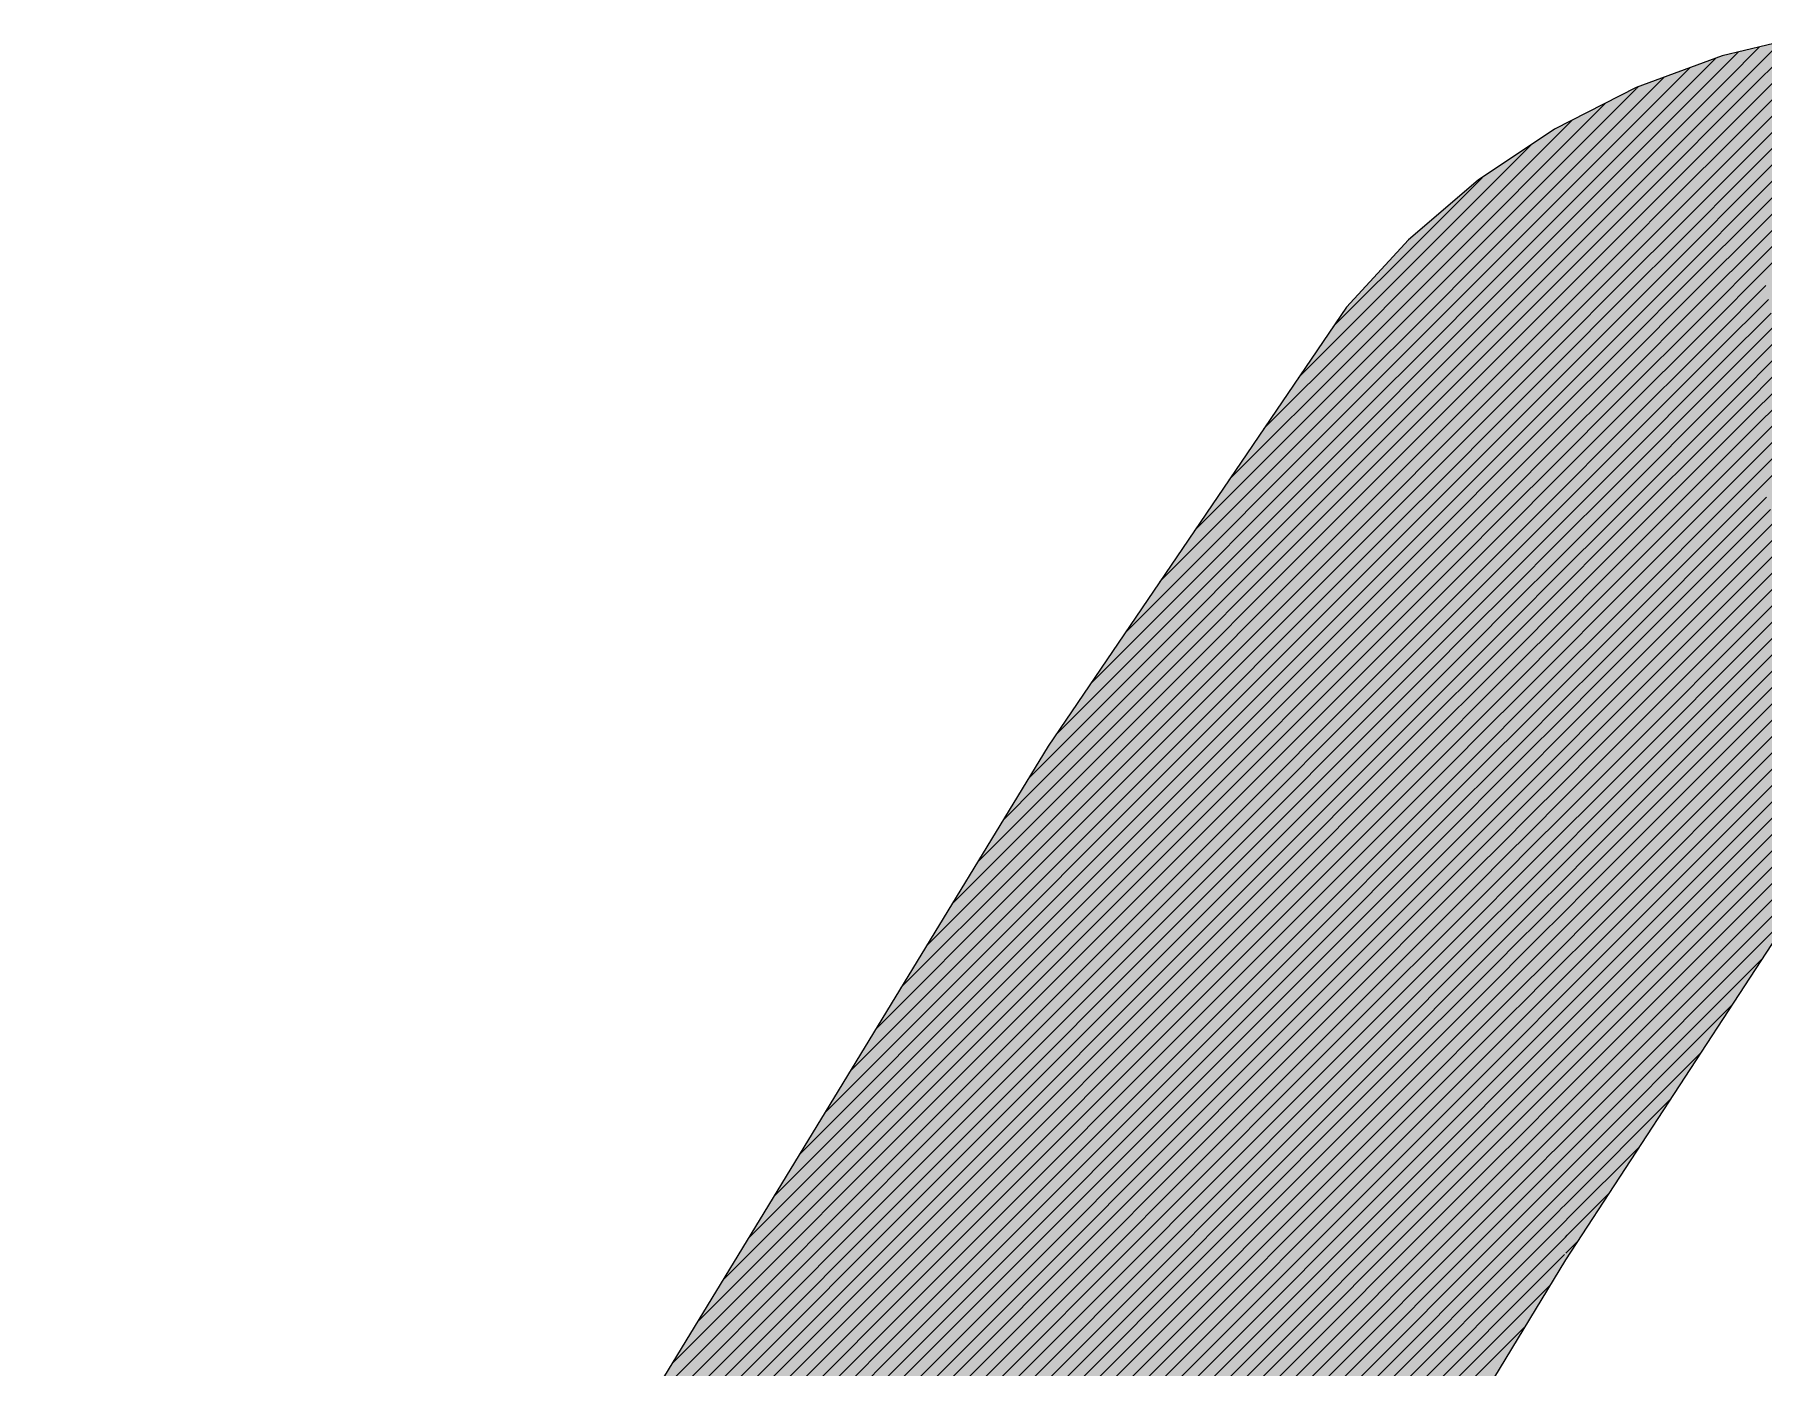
# Model space of a CAD drawing. Extents: x 0 to 7795, y 0 to 4205.
# Drawn here: x 7272.16 to 7309.62, y 776.45 to 805.31 of the extents above; entities that cross this region are included whole.
import ezdxf

# ---------------------------------------------------------------- set-up
doc = ezdxf.new("R2010")
doc.units = 0
doc.header["$MEASUREMENT"] = 0
doc.layers.add('MTH-CARIMBO-TXT1', color=1, linetype='CONTINUOUS')

msp = doc.modelspace()

# ---------------------------------------------------------------- linework, layer by layer
at = {"layer": 'MTH-CARIMBO-TXT1', "linetype": 'Continuous'}
for p, q in [((7308.823329, 804.32725), (7309.534927, 805.038848)), ((7308.879798, 804.030166), (7309.999655, 805.150022)), ((7308.936268, 803.733082), (7310.464383, 805.261197)), ((7308.992737, 803.435998), (7310.669749, 805.11301)), ((7307.038418, 803.602999), (7308.021317, 804.585898)), ((7307.123876, 803.334904), (7308.581054, 804.792082)), ((7307.209333, 803.066808), (7308.766859, 804.624333)), ((7308.766859, 804.624333), (7309.070199, 804.927673)), ((7309.049207, 803.138914), (7310.692496, 804.782204)), ((7306.95296, 803.871095), (7307.46158, 804.379715)), ((7307.294791, 802.798712), (7308.823329, 804.32725)), ((7309.105676, 802.84183), (7310.715243, 804.451397)), ((7305.100481, 802.372169), (7306.859679, 804.131367)), ((7306.837089, 803.755224), (7306.95296, 803.871095)), ((7306.867503, 804.139191), (7306.901843, 804.173531)), ((7307.380249, 802.530616), (7308.879798, 804.030166)), ((7309.162146, 802.544746), (7310.73799, 804.120591)), ((7305.096974, 802.722215), (7306.19298, 803.818221)), ((7305.103988, 802.022122), (7306.837089, 803.755224)), ((7306.814498, 803.37908), (7307.038418, 803.602999)), ((7307.465706, 802.262521), (7308.936268, 803.733082)), ((7309.218615, 802.247663), (7310.760737, 803.789785)), ((7305.093467, 803.072262), (7305.472476, 803.451271)), ((7305.107495, 801.672076), (7306.814498, 803.37908)), ((7306.791908, 803.002936), (7307.123876, 803.334904)), ((7307.551164, 801.994425), (7308.992737, 803.435998)), ((7307.636622, 801.726329), (7309.049207, 803.138914)), ((7309.275085, 801.950579), (7310.783484, 803.458978)), ((7309.331554, 801.653495), (7310.806231, 803.128172)), ((7303.469042, 801.80139), (7304.589059, 802.921408)), ((7303.49557, 801.474365), (7305.093467, 803.072262)), ((7303.522098, 801.14734), (7305.096974, 802.722215)), ((7305.111002, 801.322029), (7306.791908, 803.002936)), ((7306.746727, 802.250648), (7307.294791, 802.798712)), ((7306.769317, 802.626792), (7307.209333, 803.066808)), ((7307.722079, 801.458233), (7309.105676, 802.84183)), ((7309.388024, 801.356411), (7310.828979, 802.797366)), ((7303.548627, 800.820315), (7305.100481, 802.372169)), ((7305.114508, 800.971983), (7306.769317, 802.626792)), ((7306.724137, 801.874504), (7307.380249, 802.530616)), ((7307.807537, 801.190138), (7309.162146, 802.544746)), ((7309.444493, 801.059327), (7310.851726, 802.466559)), ((7301.963798, 800.6497), (7303.442513, 802.128415)), ((7303.442513, 802.128415), (7303.522956, 802.208858)), ((7303.575155, 800.493289), (7305.103988, 802.022122)), ((7305.118015, 800.621936), (7306.746727, 802.250648)), ((7306.678956, 801.122216), (7307.551164, 801.994425)), ((7306.701546, 801.49836), (7307.465706, 802.262521)), ((7307.892995, 800.922042), (7309.218615, 802.247663)), ((7309.500963, 800.762243), (7310.874473, 802.135753)), ((7302.011034, 800.343382), (7303.469042, 801.80139)), ((7303.601683, 800.166264), (7305.107495, 801.672076)), ((7305.121522, 800.27189), (7306.724137, 801.874504)), ((7306.656365, 800.746073), (7307.636622, 801.726329)), ((7307.978452, 800.653946), (7309.275085, 801.950579)), ((7308.06391, 800.385851), (7309.331554, 801.653495)), ((7309.557433, 800.46516), (7310.89722, 801.804947)), ((7302.05827, 800.037065), (7303.49557, 801.474365)), ((7303.628211, 799.839239), (7305.111002, 801.322029)), ((7305.125029, 799.921843), (7306.701546, 801.49836)), ((7306.633775, 800.369929), (7307.722079, 801.458233)), ((7308.149368, 800.117755), (7309.388024, 801.356411)), ((7309.613902, 800.168076), (7310.919967, 801.47414)), ((7302.105506, 799.730748), (7303.522098, 801.14734)), ((7303.65474, 799.512214), (7305.114508, 800.971983)), ((7305.128536, 799.571797), (7306.678956, 801.122216)), ((7306.588594, 799.617641), (7307.892995, 800.922042)), ((7306.611184, 799.993785), (7307.807537, 801.190138)), ((7308.234825, 799.849659), (7309.444493, 801.059327)), ((7300.608985, 799.294886), (7301.963798, 800.6497)), ((7302.152742, 799.42443), (7303.548627, 800.820315)), ((7302.199978, 799.118113), (7303.575155, 800.493289)), ((7303.681268, 799.185189), (7305.118015, 800.621936)), ((7305.132043, 799.22175), (7306.656365, 800.746073)), ((7306.566003, 799.241497), (7307.978452, 800.653946)), ((7308.320283, 799.581563), (7309.500963, 800.762243)), ((7308.405741, 799.313468), (7309.557433, 800.46516)), ((7300.675193, 799.007541), (7302.011034, 800.343382)), ((7302.247214, 798.811795), (7303.601683, 800.166264)), ((7303.707796, 798.858164), (7305.121522, 800.27189)), ((7305.13555, 798.871704), (7306.633775, 800.369929)), ((7306.520822, 798.489209), (7308.149368, 800.117755)), ((7306.543413, 798.865353), (7308.06391, 800.385851)), ((7308.491198, 799.045372), (7309.613902, 800.168076)), ((7300.741402, 798.720197), (7302.05827, 800.037065)), ((7300.80761, 798.432852), (7302.105506, 799.730748)), ((7302.29445, 798.505478), (7303.628211, 799.839239)), ((7303.734325, 798.531139), (7305.125029, 799.921843)), ((7305.139056, 798.521657), (7306.611184, 799.993785)), ((7306.498232, 798.113065), (7308.234825, 799.849659)), ((7308.576656, 798.777276), (7309.670372, 799.870992)), ((7300.873819, 798.145507), (7302.152742, 799.42443)), ((7302.341686, 798.19916), (7303.65474, 799.512214)), ((7303.760853, 798.204114), (7305.128536, 799.571797)), ((7305.142563, 798.171611), (7306.588594, 799.617641)), ((7306.475641, 797.736922), (7308.320283, 799.581563)), ((7308.662114, 798.50918), (7309.726841, 799.573908)), ((7299.547641, 797.879989), (7300.675193, 799.007541)), ((7300.298942, 798.984844), (7300.608985, 799.294886)), ((7300.940027, 797.858162), (7302.199978, 799.118113)), ((7302.388922, 797.892843), (7303.681268, 799.185189)), ((7303.787381, 797.877089), (7305.132043, 799.22175)), ((7305.14607, 797.821564), (7306.566003, 799.241497)), ((7306.43046, 796.984634), (7308.491198, 799.045372)), ((7306.453051, 797.360778), (7308.405741, 799.313468)), ((7308.747571, 798.241085), (7309.783311, 799.276824)), ((7308.833029, 797.972989), (7309.83978, 798.97974)), ((7298.79634, 796.775135), (7300.741402, 798.720197)), ((7301.006236, 797.570817), (7302.247214, 798.811795)), ((7302.436158, 797.586525), (7303.707796, 798.858164)), ((7303.813909, 797.550064), (7305.13555, 798.871704)), ((7305.149577, 797.471517), (7306.543413, 798.865353)), ((7306.40787, 796.60849), (7308.576656, 798.777276)), ((7308.918487, 797.704893), (7309.89625, 798.682656)), ((7298.045039, 795.67028), (7300.80761, 798.432852)), ((7301.072444, 797.283472), (7302.29445, 798.505478)), ((7302.483394, 797.280208), (7303.734325, 798.531139)), ((7303.840438, 797.223038), (7305.139056, 798.521657)), ((7305.153084, 797.121471), (7306.520822, 798.489209)), ((7306.362689, 795.856202), (7308.747571, 798.241085)), ((7306.385279, 796.232346), (7308.662114, 798.50918)), ((7309.003944, 797.436798), (7309.952719, 798.385573)), ((7296.542437, 793.460572), (7300.940027, 797.858162)), ((7297.293738, 794.565426), (7300.873819, 798.145507)), ((7301.138653, 796.996127), (7302.341686, 798.19916)), ((7301.204861, 796.708782), (7302.388922, 797.892843)), ((7302.53063, 796.973891), (7303.760853, 798.204114)), ((7302.577866, 796.667573), (7303.787381, 797.877089)), ((7303.866966, 796.896013), (7305.142563, 798.171611)), ((7305.156591, 796.771424), (7306.498232, 798.113065)), ((7306.340098, 795.480058), (7308.833029, 797.972989)), ((7309.089402, 797.168702), (7310.009189, 798.088489)), ((7295.791136, 792.355717), (7301.006236, 797.570817)), ((7301.27107, 796.421437), (7302.436158, 797.586525)), ((7302.625102, 796.361256), (7303.813909, 797.550064)), ((7303.893494, 796.568988), (7305.14607, 797.821564)), ((7303.920023, 796.241963), (7305.149577, 797.471517)), ((7305.160098, 796.421378), (7306.475641, 797.736922)), ((7306.317508, 795.103914), (7308.918487, 797.704893)), ((7309.17486, 796.900606), (7310.065658, 797.791405)), ((7309.260317, 796.63251), (7310.122128, 797.494321)), ((7295.039835, 791.250863), (7301.072444, 797.283472)), ((7301.337278, 796.134093), (7302.483394, 797.280208)), ((7302.672338, 796.054938), (7303.840438, 797.223038)), ((7303.946551, 795.914938), (7305.153084, 797.121471)), ((7305.163604, 796.071331), (7306.453051, 797.360778)), ((7306.272327, 794.351627), (7309.089402, 797.168702)), ((7306.294917, 794.727771), (7309.003944, 797.436798)), ((7309.345775, 796.364415), (7310.178597, 797.197237)), ((7294.288534, 790.146009), (7301.138653, 796.996127)), ((7301.403487, 795.846748), (7302.53063, 796.973891)), ((7302.719573, 795.748621), (7303.866966, 796.896013)), ((7303.973079, 795.587913), (7305.156591, 796.771424)), ((7305.167111, 795.721285), (7306.43046, 796.984634)), ((7306.249736, 793.975483), (7309.17486, 796.900606)), ((7309.431233, 796.096319), (7310.235067, 796.900153)), ((7294.257452, 789.761373), (7301.204861, 796.708782)), ((7294.434981, 789.585348), (7301.27107, 796.421437)), ((7301.469695, 795.559403), (7302.577866, 796.667573)), ((7301.535904, 795.272058), (7302.625102, 796.361256)), ((7302.766809, 795.442303), (7303.893494, 796.568988)), ((7303.999607, 795.260888), (7305.160098, 796.421378)), ((7305.170618, 795.371238), (7306.40787, 796.60849)), ((7306.204555, 793.223195), (7309.345775, 796.364415)), ((7306.227146, 793.599339), (7309.260317, 796.63251)), ((7309.51669, 795.828223), (7310.291537, 796.603069)), ((7294.61251, 789.409324), (7301.337278, 796.134093)), ((7301.602112, 794.984713), (7302.672338, 796.054938)), ((7302.814045, 795.135986), (7303.920023, 796.241963)), ((7304.026136, 794.933863), (7305.163604, 796.071331)), ((7305.174125, 795.021192), (7306.385279, 796.232346)), ((7306.181965, 792.847051), (7309.431233, 796.096319)), ((7309.602148, 795.560127), (7310.348006, 796.305986)), ((7294.790038, 789.233299), (7301.403487, 795.846748)), ((7301.668321, 794.697368), (7302.719573, 795.748621)), ((7302.861281, 794.829668), (7303.946551, 795.914938)), ((7304.052664, 794.606838), (7305.167111, 795.721285)), ((7305.177632, 794.671145), (7306.362689, 795.856202)), ((7306.159374, 792.470907), (7309.51669, 795.828223)), ((7294.967567, 789.057275), (7301.469695, 795.559403)), ((7295.145096, 788.88125), (7301.535904, 795.272058)), ((7301.734529, 794.410023), (7302.766809, 795.442303)), ((7302.908517, 794.523351), (7303.973079, 795.587913)), ((7302.955753, 794.217034), (7303.999607, 795.260888)), ((7304.079192, 794.279813), (7305.170618, 795.371238)), ((7305.181139, 794.321099), (7306.340098, 795.480058)), ((7306.114193, 791.71862), (7309.687606, 795.292032)), ((7306.136784, 792.094763), (7309.602148, 795.560127)), ((7295.322625, 788.705226), (7301.602112, 794.984713)), ((7301.800738, 794.122678), (7302.814045, 795.135986)), ((7303.002989, 793.910716), (7304.026136, 794.933863)), ((7304.105721, 793.952787), (7305.174125, 795.021192)), ((7305.184646, 793.971052), (7306.317508, 795.103914)), ((7306.091603, 791.342476), (7309.773063, 795.023936)), ((7295.500154, 788.529202), (7301.668321, 794.697368)), ((7301.866946, 793.835333), (7302.861281, 794.829668)), ((7301.933155, 793.547989), (7302.908517, 794.523351)), ((7303.050225, 793.604399), (7304.052664, 794.606838)), ((7304.132249, 793.625762), (7305.177632, 794.671145)), ((7305.188152, 793.621006), (7306.294917, 794.727771)), ((7306.046422, 790.590188), (7309.943979, 794.487745)), ((7306.069013, 790.966332), (7309.858521, 794.75584)), ((7295.677683, 788.353177), (7301.734529, 794.410023)), ((7295.855212, 788.177153), (7301.800738, 794.122678)), ((7301.999363, 793.260644), (7302.955753, 794.217034)), ((7303.097461, 793.298081), (7304.079192, 794.279813)), ((7304.158777, 793.298737), (7305.181139, 794.321099)), ((7305.191659, 793.270959), (7306.272327, 794.351627)), ((7306.023832, 790.214044), (7310.029436, 794.219649)), ((7296.032741, 788.001128), (7301.866946, 793.835333)), ((7302.065572, 792.973299), (7303.002989, 793.910716)), ((7303.144697, 792.991764), (7304.105721, 793.952787)), ((7304.185306, 792.971712), (7305.184646, 793.971052)), ((7305.195166, 792.920913), (7306.249736, 793.975483)), ((7306.001241, 789.8379), (7310.114894, 793.951553)), ((7296.21027, 787.825104), (7301.933155, 793.547989)), ((7302.13178, 792.685954), (7303.050225, 793.604399)), ((7303.191933, 792.685446), (7304.132249, 793.625762)), ((7304.211834, 792.644687), (7305.188152, 793.621006)), ((7305.198673, 792.570866), (7306.227146, 793.599339)), ((7305.95606, 789.085612), (7310.285809, 793.415362)), ((7305.978651, 789.461756), (7310.200352, 793.683457)), ((7296.387799, 787.649079), (7301.999363, 793.260644)), ((7296.565328, 787.473055), (7302.065572, 792.973299)), ((7302.197989, 792.398609), (7303.097461, 793.298081)), ((7302.264197, 792.111264), (7303.144697, 792.991764)), ((7303.239169, 792.379129), (7304.158777, 793.298737)), ((7303.286405, 792.072811), (7304.185306, 792.971712)), ((7304.238362, 792.317662), (7305.191659, 793.270959)), ((7305.20218, 792.220819), (7306.204555, 793.223195)), ((7305.93347, 788.709469), (7310.371267, 793.147266)), ((7296.742857, 787.29703), (7302.13178, 792.685954)), ((7302.330406, 791.823919), (7303.191933, 792.685446)), ((7303.333641, 791.766494), (7304.211834, 792.644687)), ((7304.26489, 791.990637), (7305.195166, 792.920913)), ((7305.205687, 791.870773), (7306.181965, 792.847051)), ((7305.888289, 787.957181), (7310.542182, 792.611074)), ((7305.910879, 788.333325), (7310.456725, 792.87917)), ((7296.920386, 787.121006), (7302.197989, 792.398609)), ((7302.396614, 791.536574), (7303.239169, 792.379129)), ((7303.380877, 791.460176), (7304.238362, 792.317662)), ((7304.291419, 791.663612), (7305.198673, 792.570866)), ((7305.209194, 791.520726), (7306.159374, 792.470907)), ((7305.865698, 787.581037), (7310.62764, 792.342979)), ((7297.097915, 786.944981), (7302.264197, 792.111264)), ((7302.462823, 791.249229), (7303.286405, 792.072811)), ((7303.428113, 791.153859), (7304.26489, 791.990637)), ((7304.317947, 791.336587), (7305.20218, 792.220819)), ((7304.344475, 791.009562), (7305.205687, 791.870773)), ((7305.2127, 791.17068), (7306.136784, 792.094763)), ((7305.843108, 787.204893), (7310.713098, 792.074883)), ((7297.275444, 786.768957), (7302.330406, 791.823919)), ((7297.452973, 786.592933), (7302.396614, 791.536574)), ((7302.529031, 790.961885), (7303.333641, 791.766494)), ((7303.475349, 790.847542), (7304.291419, 791.663612)), ((7304.371004, 790.682536), (7305.209194, 791.520726)), ((7305.216207, 790.820633), (7306.114193, 791.71862)), ((7305.797927, 786.452605), (7310.884013, 791.538692)), ((7305.820517, 786.828749), (7310.798555, 791.806787)), ((7297.630501, 786.416908), (7302.462823, 791.249229)), ((7302.59524, 790.67454), (7303.380877, 791.460176)), ((7302.661448, 790.387195), (7303.428113, 791.153859)), ((7303.522584, 790.541224), (7304.317947, 791.336587)), ((7304.397532, 790.355511), (7305.2127, 791.17068)), ((7305.219714, 790.470587), (7306.091603, 791.342476)), ((7305.775336, 786.076462), (7310.969471, 791.270596)), ((7297.80803, 786.240884), (7302.529031, 790.961885)), ((7302.727657, 790.09985), (7303.475349, 790.847542)), ((7303.56982, 790.234907), (7304.344475, 791.009562)), ((7304.42406, 790.028486), (7305.216207, 790.820633)), ((7305.223221, 790.12054), (7306.069013, 790.966332)), ((7305.730155, 785.324174), (7311.140386, 790.734404)), ((7305.752746, 785.700318), (7311.054928, 791.0025)), ((7297.985559, 786.064859), (7302.59524, 790.67454)), ((7298.163088, 785.888835), (7302.661448, 790.387195)), ((7302.793865, 789.812505), (7303.522584, 790.541224)), ((7303.617056, 789.928589), (7304.371004, 790.682536)), ((7303.664292, 789.622272), (7304.397532, 790.355511)), ((7304.450588, 789.701461), (7305.219714, 790.470587)), ((7305.226728, 789.770494), (7306.046422, 790.590188)), ((7305.707565, 784.94803), (7311.225844, 790.466309)), ((7298.340617, 785.71281), (7302.727657, 790.09985)), ((7302.860074, 789.52516), (7303.56982, 790.234907)), ((7303.711528, 789.315954), (7304.42406, 790.028486)), ((7304.477117, 789.374436), (7305.223221, 790.12054)), ((7305.230235, 789.420447), (7306.023832, 790.214044)), ((7305.684974, 784.571886), (7311.311301, 790.198213)), ((7294.033555, 789.537476), (7294.257452, 789.761373)), ((7298.518146, 785.536786), (7302.793865, 789.812505)), ((7302.926282, 789.237815), (7303.617056, 789.928589)), ((7302.992491, 788.95047), (7303.664292, 789.622272)), ((7303.758764, 789.009637), (7304.450588, 789.701461)), ((7304.503645, 789.047411), (7305.226728, 789.770494)), ((7305.233742, 789.070401), (7306.001241, 789.8379)), ((7305.639793, 783.819598), (7311.482217, 789.662021)), ((7305.662384, 784.195742), (7311.396759, 789.930117)), ((7293.691904, 789.195825), (7294.033555, 789.537476)), ((7293.699894, 788.143155), (7294.790038, 789.233299)), ((7293.811114, 788.607929), (7294.61251, 789.409324)), ((7293.922334, 789.072702), (7294.434981, 789.585348)), ((7298.695675, 785.360761), (7302.860074, 789.52516)), ((7298.873204, 785.184737), (7302.926282, 789.237815)), ((7303.058699, 788.663125), (7303.711528, 789.315954)), ((7303.806, 788.703319), (7304.477117, 789.374436)), ((7304.530173, 788.720386), (7305.230235, 789.420447)), ((7305.237248, 788.720354), (7305.978651, 789.461756)), ((7305.617203, 783.443454), (7311.567674, 789.393926)), ((7293.140074, 788.290442), (7293.922334, 789.072702)), ((7293.477454, 787.213608), (7295.145096, 788.88125)), ((7293.588674, 787.678382), (7294.967567, 789.057275)), ((7299.050733, 785.008712), (7302.992491, 788.95047)), ((7303.124908, 788.375781), (7303.758764, 789.009637)), ((7303.853236, 788.397002), (7304.503645, 789.047411)), ((7304.556702, 788.393361), (7305.233742, 789.070401)), ((7305.240755, 788.370308), (7305.95606, 789.085612)), ((7305.572022, 782.691167), (7311.73859, 788.857734)), ((7305.594612, 783.067311), (7311.653132, 789.12583)), ((7292.588244, 787.385058), (7293.811114, 788.607929)), ((7293.255014, 786.284061), (7295.500154, 788.529202)), ((7293.366234, 786.748835), (7295.322625, 788.705226)), ((7299.228262, 784.832688), (7303.058699, 788.663125)), ((7303.191116, 788.088436), (7303.806, 788.703319)), ((7303.900472, 788.090685), (7304.530173, 788.720386)), ((7304.58323, 788.066336), (7305.237248, 788.720354)), ((7305.244262, 788.020261), (7305.93347, 788.709469)), ((7292.036414, 786.479675), (7293.699894, 788.143155)), ((7293.032573, 785.354514), (7295.855212, 788.177153)), ((7293.143794, 785.819287), (7295.677683, 788.353177)), ((7299.405791, 784.656664), (7303.124908, 788.375781)), ((7303.257325, 787.801091), (7303.853236, 788.397002)), ((7303.947708, 787.784367), (7304.556702, 788.393361)), ((7304.609758, 787.739311), (7305.240755, 788.370308)), ((7305.247769, 787.670215), (7305.910879, 788.333325)), ((7305.549431, 782.315023), (7311.620497, 788.386089)), ((7292.810133, 784.424967), (7296.21027, 787.825104)), ((7292.921353, 784.88974), (7296.032741, 788.001128)), ((7299.58332, 784.480639), (7303.191116, 788.088436)), ((7299.760849, 784.304615), (7303.257325, 787.801091)), ((7303.323533, 787.513746), (7303.900472, 788.090685)), ((7303.389742, 787.226401), (7303.947708, 787.784367)), ((7303.994944, 787.47805), (7304.58323, 788.066336)), ((7304.04218, 787.171732), (7304.609758, 787.739311)), ((7304.636286, 787.412285), (7305.244262, 788.020261)), ((7305.251276, 787.320168), (7305.888289, 787.957181)), ((7291.484584, 785.574292), (7293.588674, 787.678382)), ((7292.587693, 783.49542), (7296.565328, 787.473055)), ((7292.698913, 783.960193), (7296.387799, 787.649079)), ((7299.938378, 784.12859), (7303.323533, 787.513746)), ((7303.45595, 786.939056), (7303.994944, 787.47805)), ((7304.089416, 786.865415), (7304.636286, 787.412285)), ((7304.662815, 787.08526), (7305.247769, 787.670215)), ((7305.254783, 786.970121), (7305.865698, 787.581037)), ((7305.526841, 781.938879), (7310.952674, 787.364712)), ((7290.932754, 784.668908), (7293.477454, 787.213608)), ((7292.365253, 782.565873), (7296.920386, 787.121006)), ((7292.476473, 783.030646), (7296.742857, 787.29703)), ((7300.115907, 783.952566), (7303.389742, 787.226401)), ((7303.522159, 786.651711), (7304.04218, 787.171732)), ((7304.136652, 786.559097), (7304.662815, 787.08526)), ((7304.689343, 786.758235), (7305.251276, 787.320168)), ((7305.258289, 786.620075), (7305.843108, 787.204893)), ((7290.380924, 783.763525), (7293.366234, 786.748835)), ((7292.142812, 781.636326), (7297.275444, 786.768957)), ((7292.254033, 782.101099), (7297.097915, 786.944981)), ((7300.293436, 783.776541), (7303.45595, 786.939056)), ((7300.470964, 783.600517), (7303.522159, 786.651711)), ((7303.588367, 786.364366), (7304.089416, 786.865415)), ((7304.183888, 786.25278), (7304.689343, 786.758235)), ((7304.715871, 786.43121), (7305.254783, 786.970121)), ((7304.7424, 786.104185), (7305.258289, 786.620075)), ((7305.261796, 786.270028), (7305.820517, 786.828749)), ((7289.829094, 782.858142), (7293.255014, 786.284061)), ((7291.809152, 780.242005), (7297.80803, 786.240884)), ((7291.920372, 780.706779), (7297.630501, 786.416908)), ((7292.031592, 781.171552), (7297.452973, 786.592933)), ((7300.648493, 783.424492), (7303.588367, 786.364366)), ((7303.654576, 786.077021), (7304.136652, 786.559097)), ((7303.720784, 785.789677), (7304.183888, 786.25278)), ((7304.231124, 785.946462), (7304.715871, 786.43121)), ((7304.768928, 785.77716), (7305.261796, 786.270028)), ((7305.265303, 785.919982), (7305.797927, 786.452605)), ((7305.50425, 781.562735), (7310.284851, 786.343336)), ((7291.586712, 779.312458), (7298.163088, 785.888835)), ((7291.697932, 779.777232), (7297.985559, 786.064859)), ((7300.826022, 783.248468), (7303.654576, 786.077021)), ((7303.786993, 785.502332), (7304.231124, 785.946462)), ((7304.27836, 785.640145), (7304.7424, 786.104185)), ((7304.795456, 785.450135), (7305.265303, 785.919982)), ((7305.26881, 785.569935), (7305.775336, 786.076462)), ((7289.277264, 781.952758), (7293.143794, 785.819287)), ((7291.364272, 778.382911), (7298.518146, 785.536786)), ((7291.475492, 778.847685), (7298.340617, 785.71281)), ((7301.003551, 783.072443), (7303.720784, 785.789677)), ((7301.18108, 782.896419), (7303.786993, 785.502332)), ((7303.853201, 785.214987), (7304.27836, 785.640145)), ((7304.325595, 785.333827), (7304.768928, 785.77716)), ((7304.821984, 785.12311), (7305.26881, 785.569935)), ((7305.272317, 785.219889), (7305.752746, 785.700318)), ((7288.725434, 781.047375), (7293.032573, 785.354514)), ((7291.141831, 777.453364), (7298.873204, 785.184737)), ((7291.253052, 777.918138), (7298.695675, 785.360761)), ((7301.358609, 782.720395), (7303.853201, 785.214987)), ((7303.91941, 784.927642), (7304.325595, 785.333827)), ((7304.372831, 785.02751), (7304.795456, 785.450135)), ((7304.420067, 784.721193), (7304.821984, 785.12311)), ((7304.848513, 784.796085), (7305.272317, 785.219889)), ((7305.275824, 784.869842), (7305.730155, 785.324174)), ((7305.48166, 781.186591), (7309.617028, 785.321959)), ((7288.173604, 780.141992), (7292.921353, 784.88974)), ((7290.919391, 776.523817), (7299.228262, 784.832688)), ((7291.030611, 776.988591), (7299.050733, 785.008712)), ((7301.536138, 782.54437), (7303.91941, 784.927642)), ((7303.985618, 784.640297), (7304.372831, 785.02751)), ((7304.467303, 784.414875), (7304.848513, 784.796085)), ((7304.875041, 784.46906), (7305.275824, 784.869842)), ((7305.279331, 784.519796), (7305.707565, 784.94803)), ((7287.621774, 779.236608), (7292.810133, 784.424967)), ((7290.696951, 775.59427), (7299.58332, 784.480639)), ((7290.808171, 776.059044), (7299.405791, 784.656664)), ((7301.713667, 782.368346), (7303.985618, 784.640297)), ((7304.051827, 784.352952), (7304.420067, 784.721193)), ((7304.118035, 784.065607), (7304.467303, 784.414875)), ((7304.514539, 784.108558), (7304.875041, 784.46906)), ((7304.901569, 784.142034), (7305.279331, 784.519796)), ((7305.282837, 784.169749), (7305.684974, 784.571886)), ((7290.474511, 774.664723), (7299.938378, 784.12859)), ((7290.585731, 775.129497), (7299.760849, 784.304615)), ((7301.891196, 782.192321), (7304.051827, 784.352952)), ((7302.068725, 782.016297), (7304.118035, 784.065607)), ((7304.184244, 783.778262), (7304.514539, 784.108558)), ((7304.561775, 783.80224), (7304.901569, 784.142034)), ((7304.928098, 783.815009), (7305.282837, 784.169749)), ((7305.286344, 783.819703), (7305.662384, 784.195742)), ((7305.45907, 780.810447), (7308.949205, 784.300583)), ((7287.069945, 778.331225), (7292.698913, 783.960193)), ((7290.25207, 773.735176), (7300.293436, 783.776541)), ((7290.363291, 774.19995), (7300.115907, 783.952566)), ((7302.246254, 781.840272), (7304.184244, 783.778262)), ((7304.250452, 783.490917), (7304.561775, 783.80224)), ((7304.609011, 783.495923), (7304.928098, 783.815009)), ((7304.954626, 783.487984), (7305.286344, 783.819703)), ((7305.289851, 783.469656), (7305.639793, 783.819598)), ((7286.518115, 777.425842), (7292.587693, 783.49542)), ((7289.91841, 772.340856), (7300.826022, 783.248468)), ((7290.02963, 772.805629), (7300.648493, 783.424492)), ((7290.14085, 773.270403), (7300.470964, 783.600517)), ((7302.423783, 781.664248), (7304.250452, 783.490917)), ((7304.316661, 783.203573), (7304.609011, 783.495923)), ((7304.656247, 783.189605), (7304.954626, 783.487984)), ((7304.981154, 783.160959), (7305.289851, 783.469656)), ((7305.293358, 783.11961), (7305.617203, 783.443454)), ((7305.436479, 780.434303), (7308.281382, 783.279206)), ((7285.966285, 776.520458), (7292.476473, 783.030646)), ((7289.69597, 771.411309), (7301.18108, 782.896419)), ((7289.80719, 771.876082), (7301.003551, 783.072443)), ((7302.601312, 781.488223), (7304.316661, 783.203573)), ((7302.778841, 781.312199), (7304.382869, 782.916228)), ((7304.382869, 782.916228), (7304.656247, 783.189605)), ((7304.449078, 782.628883), (7304.703483, 782.883288)), ((7304.703483, 782.883288), (7304.981154, 783.160959)), ((7305.007683, 782.833934), (7305.293358, 783.11961)), ((7305.296865, 782.769563), (7305.594612, 783.067311)), ((7285.414455, 775.615075), (7292.365253, 782.565873)), ((7289.47353, 770.481762), (7301.536138, 782.54437)), ((7289.58475, 770.946535), (7301.358609, 782.720395)), ((7302.95637, 781.136174), (7304.449078, 782.628883)), ((7304.515286, 782.341538), (7304.750719, 782.57697)), ((7304.750719, 782.57697), (7305.007683, 782.833934)), ((7304.797955, 782.270653), (7305.034211, 782.506909)), ((7305.034211, 782.506909), (7305.296865, 782.769563)), ((7305.300372, 782.419517), (7305.572022, 782.691167)), ((7289.251089, 769.552215), (7301.891196, 782.192321)), ((7289.362309, 770.016988), (7301.713667, 782.368346)), ((7303.133899, 780.96015), (7304.515286, 782.341538)), ((7304.581495, 782.054193), (7304.797955, 782.270653)), ((7304.845191, 781.964336), (7305.060739, 782.179884)), ((7305.060739, 782.179884), (7305.300372, 782.419517)), ((7305.303879, 782.06947), (7305.549431, 782.315023)), ((7305.413889, 780.05816), (7307.613559, 782.25783)), ((7284.862625, 774.709691), (7292.254033, 782.101099)), ((7289.028649, 768.622668), (7302.246254, 781.840272)), ((7289.139869, 769.087441), (7302.068725, 782.016297)), ((7303.311427, 780.784126), (7304.581495, 782.054193)), ((7303.488956, 780.608101), (7304.647703, 781.766848)), ((7304.647703, 781.766848), (7304.845191, 781.964336)), ((7304.892427, 781.658018), (7305.087267, 781.852859)), ((7305.087267, 781.852859), (7305.303879, 782.06947)), ((7305.307385, 781.719423), (7305.526841, 781.938879)), ((7284.310795, 773.804308), (7292.142812, 781.636326)), ((7288.806209, 767.693121), (7302.601312, 781.488223)), ((7288.917429, 768.157894), (7302.423783, 781.664248)), ((7303.666485, 780.432077), (7304.713912, 781.479503)), ((7304.713912, 781.479503), (7304.892427, 781.658018)), ((7304.939663, 781.351701), (7305.113796, 781.525834)), ((7305.113796, 781.525834), (7305.307385, 781.719423)), ((7305.140324, 781.198809), (7305.310892, 781.369377)), ((7305.310892, 781.369377), (7305.50425, 781.562735)), ((7283.758965, 772.898925), (7292.031592, 781.171552)), ((7288.583769, 766.763574), (7302.95637, 781.136174)), ((7288.694989, 767.228347), (7302.778841, 781.312199)), ((7303.844014, 780.256052), (7304.78012, 781.192158)), ((7304.78012, 781.192158), (7304.939663, 781.351701)), ((7304.846329, 780.904813), (7304.986899, 781.045383)), ((7304.986899, 781.045383), (7305.140324, 781.198809)), ((7305.166852, 780.871783), (7305.314399, 781.01933)), ((7305.314399, 781.01933), (7305.48166, 781.186591)), ((7305.391298, 779.682016), (7306.945736, 781.236454)), ((7283.207135, 771.993541), (7291.920372, 780.706779)), ((7288.361328, 765.834027), (7303.311427, 780.784126)), ((7288.472549, 766.2988), (7303.133899, 780.96015)), ((7304.021543, 780.080028), (7304.846329, 780.904813)), ((7304.199072, 779.904003), (7304.912537, 780.617468)), ((7304.912537, 780.617468), (7305.034135, 780.739066)), ((7305.034135, 780.739066), (7305.166852, 780.871783)), ((7305.193381, 780.544758), (7305.317906, 780.669284)), ((7305.317906, 780.669284), (7305.45907, 780.810447)), ((7282.655305, 771.088158), (7291.809152, 780.242005)), ((7288.027668, 764.439706), (7303.844014, 780.256052)), ((7288.138888, 764.90448), (7303.666485, 780.432077)), ((7288.250108, 765.369253), (7303.488956, 780.608101)), ((7304.376601, 779.727979), (7304.978746, 780.330124)), ((7304.978746, 780.330124), (7305.081371, 780.432748)), ((7305.081371, 780.432748), (7305.193381, 780.544758)), ((7305.219909, 780.217733), (7305.321413, 780.319237)), ((7305.321413, 780.319237), (7305.436479, 780.434303)), ((7287.805228, 763.510159), (7304.199072, 779.904003)), ((7287.916448, 763.974932), (7304.021543, 780.080028)), ((7304.55413, 779.551954), (7305.044954, 780.042779)), ((7305.044954, 780.042779), (7305.128606, 780.126431)), ((7305.128606, 780.126431), (7305.219909, 780.217733)), ((7305.175842, 779.820113), (7305.246437, 779.890708)), ((7305.246437, 779.890708), (7305.32492, 779.969191)), ((7305.32492, 779.969191), (7305.413889, 780.05816)), ((7305.368708, 779.305872), (7306.277913, 780.215077)), ((7282.103475, 770.182775), (7291.697932, 779.777232)), ((7287.582788, 762.580612), (7304.55413, 779.551954)), ((7287.694008, 763.045385), (7304.376601, 779.727979)), ((7304.731659, 779.37593), (7305.111163, 779.755434)), ((7305.111163, 779.755434), (7305.175842, 779.820113)), ((7305.177371, 779.468089), (7305.223078, 779.513796)), ((7305.223078, 779.513796), (7305.272965, 779.563683)), ((7305.272965, 779.563683), (7305.328427, 779.619144)), ((7305.328427, 779.619144), (7305.391298, 779.682016)), ((7281.551645, 769.277391), (7291.586712, 779.312458)), ((7287.360347, 761.651065), (7304.909188, 779.199905)), ((7287.471567, 762.115838), (7304.731659, 779.37593)), ((7304.909188, 779.199905), (7305.177371, 779.468089)), ((7305.086717, 779.023881), (7305.24358, 779.180744)), ((7305.24358, 779.180744), (7305.270314, 779.207479)), ((7305.270314, 779.207479), (7305.299494, 779.236658)), ((7305.299494, 779.236658), (7305.331933, 779.269098)), ((7305.331933, 779.269098), (7305.368708, 779.305872)), ((7305.346117, 778.929728), (7305.61009, 779.193701)), ((7280.999815, 768.372008), (7291.475492, 778.847685)), ((7287.137907, 760.721518), (7305.264246, 778.847857)), ((7287.249127, 761.186291), (7305.086717, 779.023881)), ((7305.264246, 778.847857), (7305.309788, 778.893399)), ((7305.33544, 778.919051), (7305.346117, 778.929728)), ((7280.447985, 767.466625), (7291.364272, 778.382911)), ((7287.026687, 760.256744), (7305.014135, 778.244193)), ((7279.896155, 766.561241), (7291.253052, 777.918138)), ((7279.344325, 765.655858), (7291.141831, 777.453364)), ((7286.915467, 759.791971), (7304.467941, 777.344445)), ((7278.792495, 764.750475), (7291.030611, 776.988591)), ((7278.240665, 763.845091), (7290.919391, 776.523817))]:
    msp.add_line(p, q, dxfattribs=at)
for points in [[(7310.656401, 805.307133), (7308.724902, 804.845069), (7306.861315, 804.158602), (7305.091613, 803.257299), (7303.440461, 802.15372), (7301.930868, 800.863247), (7300.583875, 799.403863), (7294.119795, 789.897863), (7272.160935, 753.870123)], [(7282.427415, 741.037023), (7305.336875, 778.775843), (7311.800955, 788.662083)]]:
    msp.add_lwpolyline(points, dxfattribs=at)
for points in [[(7310.656401, 805.307133), (7308.724902, 804.845069), (7311.800955, 788.662083)], [(7308.724902, 804.845069), (7306.861315, 804.158602), (7311.800955, 788.662083)], [(7306.861315, 804.158602), (7305.091613, 803.257299), (7305.336875, 778.775843)], [(7311.800955, 788.662083), (7306.861315, 804.158602), (7305.336875, 778.775843)], [(7305.336875, 778.775843), (7305.091613, 803.257299), (7303.440461, 802.15372)], [(7303.440461, 802.15372), (7301.930868, 800.863247), (7305.336875, 778.775843)], [(7301.930868, 800.863247), (7300.583875, 799.403863), (7305.336875, 778.775843)], [(7300.583875, 799.403863), (7294.119795, 789.897863), (7305.336875, 778.775843)], [(7282.427415, 741.037023), (7294.119795, 789.897863), (7272.160935, 753.870123)], [(7294.119795, 789.897863), (7282.427415, 741.037023), (7305.336875, 778.775843)]]:
    msp.add_solid(points, dxfattribs=at)

doc.saveas('drawing.dxf')
